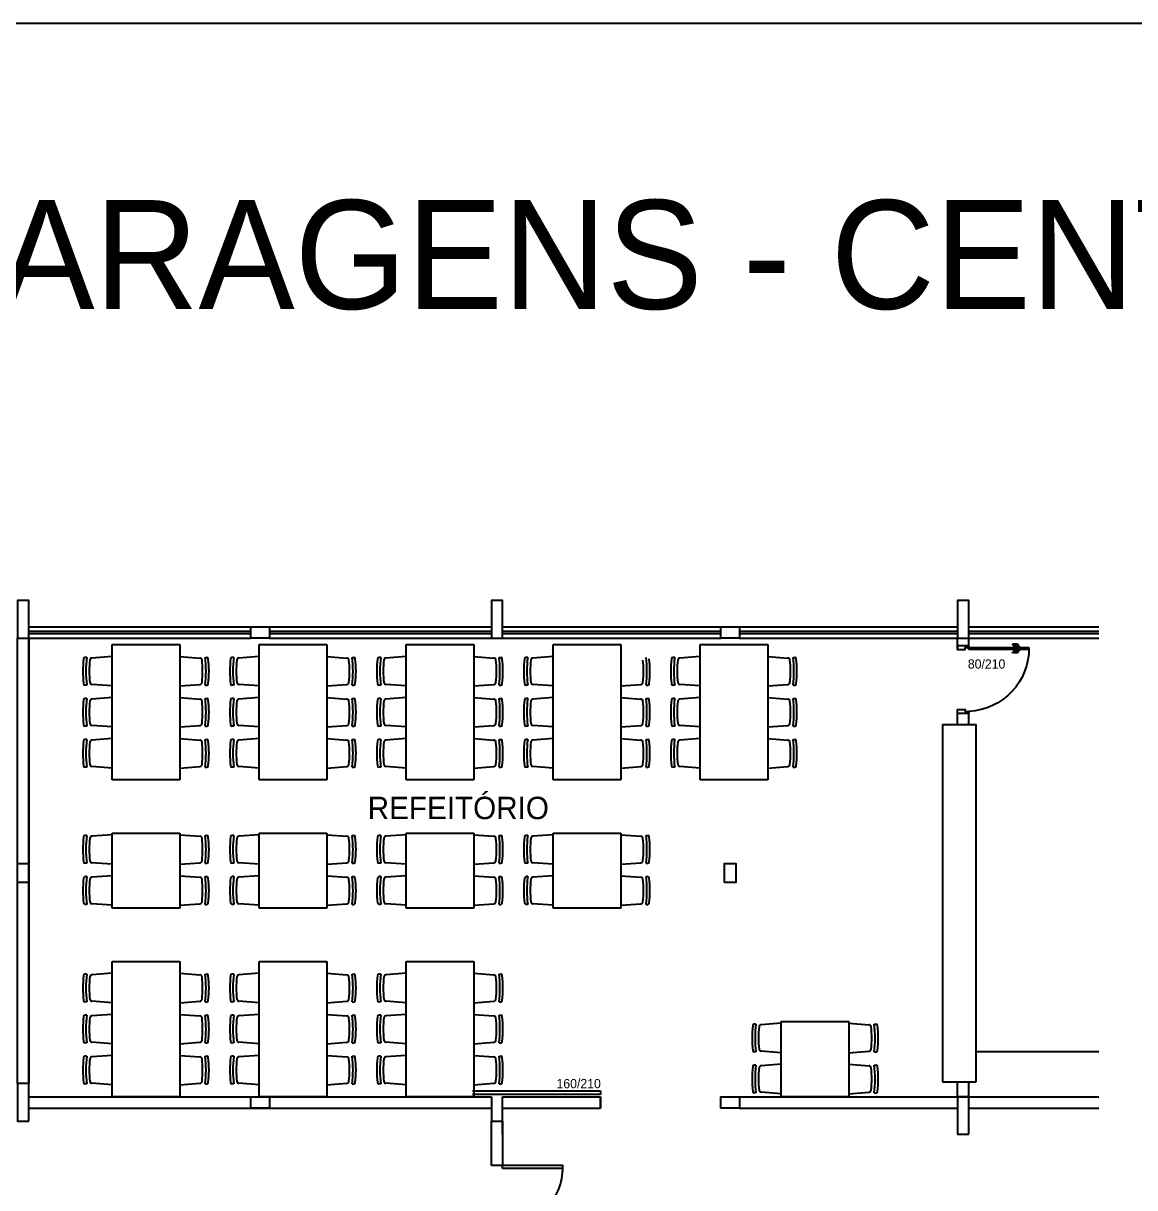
# Model space of a CAD drawing. Header units: inches. Extents: x 1211 to 1586, y 4594 to 4984.
# Drawn here: x 1226.94 to 1241.72, y 4674.58 to 4690.07 of the extents above; entities that cross this region are included whole.
import ezdxf

# ---------------------------------------------------------------- set-up
doc = ezdxf.new("R2010")
doc.units = ezdxf.units.IN
doc.header["$MEASUREMENT"] = 0
for name, color, linetype in [('.5', 5, 'Continuous'), ('0.1', 1, 'Continuous'), ('0.8', 8, 'Continuous'), ('1', 1, 'Continuous'), ('Capa4', 4, 'Continuous'), ('Layer2', 2, 'Continuous'), ('Vão', 2, 'Continuous')]:
    doc.layers.add(name, color=color, linetype=linetype)

# ---------------------------------------------------------------- blocks, each defined once
blk = doc.blocks.new('A$C651E2A38')
at = {"layer": '0.1'}
for p, q in [((0.875, 0.95), (0.85, 0.95)), ((0.85, 0.95), (0.85, 0.15)), ((0.875, 0.15), (0.875, 0.95)), ((0.804, 0.794), (0.804, 0.73)), ((0.828, 0.804), (0.814, 0.804)), ((0.814, 0.73), (0.814, 0.794)), ((0.814, 0.794), (0.828, 0.794)), ((0.897, 0.804), (0.911, 0.804)), ((0.911, 0.794), (0.897, 0.794)), ((0.911, 0.73), (0.911, 0.794)), ((0.921, 0.794), (0.921, 0.73)), ((0.804, 0.73), (0.814, 0.73)), ((0.921, 0.73), (0.911, 0.73)), ((0.85, 0.15), (0.875, 0.15))]:
    blk.add_line(p, q, dxfattribs=at)
for points in [[(0.828, 0.817), (0.836, 0.817), (0.836, 0.777), (0.828, 0.777)], [(0.85, 0.825), (0.836, 0.825), (0.836, 0.747), (0.85, 0.747)], [(0.875, 0.825), (0.889, 0.825), (0.889, 0.747), (0.875, 0.747)], [(0.897, 0.817), (0.889, 0.817), (0.889, 0.777), (0.897, 0.777)]]:
    blk.add_lwpolyline(points, close=True, dxfattribs=at)
for points in [[(0, 0), (0.05, 0), (0.05, 0.1), (0.025, 0.1), (0.025, 0.15), (0, 0.15)], [(0.9, 0), (0.85, 0), (0.85, 0.1), (0.875, 0.1), (0.875, 0.15), (0.9, 0.15)]]:
    blk.add_lwpolyline(points, dxfattribs=at)
for centre, radius, start, end in [((0.862, 0.112), 0.838, 89.1457, 177.3829), ((0.814, 0.794), 0.01, 90, 180), ((0.911, 0.794), 0.01, 0, 90)]:
    blk.add_arc(centre, radius, start, end, dxfattribs=at)

msp = doc.modelspace()

# ---------------------------------------------------------------- linework, layer by layer
at = {"layer": '.5'}
for points in [[(1227.0172, 4681.8906), (1227.0172, 4682.3906), (1226.8672, 4682.3906), (1226.8672, 4681.8906), (1227.0172, 4681.8906)], [(1233.3172, 4681.8906), (1233.3172, 4682.3906), (1233.1672, 4682.3906), (1233.1672, 4681.8906), (1233.3172, 4681.8906)], [(1239.5172, 4681.8906), (1239.5172, 4682.3906), (1239.3672, 4682.3906), (1239.3672, 4681.8906), (1239.5172, 4681.8906)], [(1230.2172, 4681.8906), (1229.9672, 4681.8906), (1229.9672, 4682.0406), (1230.2172, 4682.0406), (1230.2172, 4681.8906)], [(1236.4672, 4681.8906), (1236.2172, 4681.8906), (1236.2172, 4682.0406), (1236.4672, 4682.0406), (1236.4672, 4681.8906)], [(1226.8672, 4678.6406), (1226.8672, 4678.8906), (1227.0172, 4678.8906), (1227.0172, 4678.6406), (1226.8672, 4678.6406)], [(1236.2672, 4678.6406), (1236.2672, 4678.8906), (1236.4172, 4678.8906), (1236.4172, 4678.6406), (1236.2672, 4678.6406)], [(1227.0172, 4675.4656), (1227.0172, 4675.9656), (1226.8672, 4675.9656), (1226.8672, 4675.4656), (1227.0172, 4675.4656)], [(1230.2172, 4675.6406), (1229.9672, 4675.6406), (1229.9672, 4675.7906), (1230.2172, 4675.7906), (1230.2172, 4675.6406)], [(1233.1672, 4675.7906), (1233.1672, 4675.4656), (1233.3172, 4675.4656)], [(1233.3172, 4675.2906), (1233.3172, 4675.7906)], [(1236.4672, 4675.6406), (1236.2172, 4675.6406), (1236.2172, 4675.7906), (1236.4672, 4675.7906), (1236.4672, 4675.6406)], [(1239.5172, 4675.7906), (1239.3672, 4675.7906), (1239.3672, 4675.2906), (1239.5172, 4675.2906)], [(1239.5172, 4675.2906), (1239.5172, 4675.7906)]]:
    msp.add_lwpolyline(points, dxfattribs=at)
for p, q in [((1239.3672, 4681.7406), (1239.3672, 4681.8906)), ((1239.5172, 4681.7406), (1239.5172, 4681.8906)), ((1228.1234, 4680.0041), (1228.1234, 4681.8041)), ((1228.1234, 4681.8041), (1229.0234, 4681.8041)), ((1229.0234, 4681.8041), (1229.0234, 4680.0041)), ((1230.0782, 4680.0041), (1230.0782, 4681.8041)), ((1230.0782, 4681.8041), (1230.9782, 4681.8041)), ((1230.9782, 4681.8041), (1230.9782, 4680.0041)), ((1232.033, 4680.0041), (1232.033, 4681.8041)), ((1232.033, 4681.8041), (1232.933, 4681.8041)), ((1232.933, 4681.8041), (1232.933, 4680.0041)), ((1233.9878, 4680.0041), (1233.9878, 4681.8041)), ((1233.9878, 4681.8041), (1234.8878, 4681.8041)), ((1234.8878, 4681.8041), (1234.8878, 4680.0041)), ((1235.9427, 4680.0041), (1235.9427, 4681.8041)), ((1235.9427, 4681.8041), (1236.8427, 4681.8041)), ((1236.8427, 4681.8041), (1236.8427, 4680.0041)), ((1239.3672, 4681.7906), (1239.5172, 4681.7906)), ((1227.7867, 4681.6339), (1227.764, 4681.6339)), ((1228.1234, 4681.6455), (1227.8552, 4681.6254)), ((1229.0234, 4681.6455), (1229.2915, 4681.6254)), ((1229.3601, 4681.6339), (1229.3828, 4681.6339)), ((1229.7415, 4681.6339), (1229.7188, 4681.6339)), ((1230.0782, 4681.6455), (1229.8101, 4681.6254)), ((1230.9782, 4681.6455), (1231.2463, 4681.6254)), ((1231.3149, 4681.6339), (1231.3376, 4681.6339)), ((1231.6963, 4681.6339), (1231.6736, 4681.6339)), ((1232.033, 4681.6455), (1231.7649, 4681.6254)), ((1232.933, 4681.6455), (1233.2011, 4681.6254)), ((1233.2697, 4681.6339), (1233.2924, 4681.6339)), ((1233.6511, 4681.6339), (1233.6285, 4681.6339)), ((1233.9878, 4681.6455), (1233.7197, 4681.6254)), ((1235.606, 4681.6339), (1235.5833, 4681.6339)), ((1235.9427, 4681.6455), (1235.6745, 4681.6254)), ((1236.8427, 4681.6455), (1237.1108, 4681.6254)), ((1237.1794, 4681.6339), (1237.2021, 4681.6339)), ((1228.1234, 4681.254), (1227.8552, 4681.2741)), ((1229.0234, 4681.254), (1229.2915, 4681.2741)), ((1230.0782, 4681.254), (1229.8101, 4681.2741)), ((1230.9782, 4681.254), (1231.2463, 4681.2741)), ((1232.033, 4681.254), (1231.7649, 4681.2741)), ((1232.933, 4681.254), (1233.2011, 4681.2741)), ((1233.9878, 4681.254), (1233.7197, 4681.2741)), ((1234.8878, 4681.254), (1235.156, 4681.2741)), ((1235.9427, 4681.254), (1235.6745, 4681.2741)), ((1236.8427, 4681.254), (1237.1108, 4681.2741)), ((1227.7867, 4681.2656), (1227.764, 4681.2656)), ((1229.3601, 4681.2656), (1229.3828, 4681.2656)), ((1229.7415, 4681.2656), (1229.7188, 4681.2656)), ((1231.3149, 4681.2656), (1231.3376, 4681.2656)), ((1231.6963, 4681.2656), (1231.6736, 4681.2656)), ((1233.2697, 4681.2656), (1233.2924, 4681.2656)), ((1233.6511, 4681.2656), (1233.6285, 4681.2656)), ((1235.2245, 4681.2656), (1235.2472, 4681.2656)), ((1235.606, 4681.2656), (1235.5833, 4681.2656)), ((1237.1794, 4681.2656), (1237.2021, 4681.2656)), ((1227.7867, 4681.0882), (1227.764, 4681.0882)), ((1228.1234, 4681.0999), (1227.8552, 4681.0798)), ((1229.0234, 4681.0999), (1229.2915, 4681.0798)), ((1229.3601, 4681.0882), (1229.3828, 4681.0882)), ((1229.7415, 4681.0882), (1229.7188, 4681.0882)), ((1230.0782, 4681.0999), (1229.8101, 4681.0798)), ((1230.9782, 4681.0999), (1231.2463, 4681.0798)), ((1231.3149, 4681.0882), (1231.3376, 4681.0882)), ((1231.6963, 4681.0882), (1231.6736, 4681.0882)), ((1232.033, 4681.0999), (1231.7649, 4681.0798)), ((1232.933, 4681.0999), (1233.2011, 4681.0798)), ((1233.2697, 4681.0882), (1233.2924, 4681.0882)), ((1233.6511, 4681.0882), (1233.6285, 4681.0882)), ((1233.9878, 4681.0999), (1233.7197, 4681.0798)), ((1234.8878, 4681.0999), (1235.156, 4681.0798)), ((1235.2245, 4681.0882), (1235.2472, 4681.0882)), ((1235.606, 4681.0882), (1235.5833, 4681.0882)), ((1235.9427, 4681.0999), (1235.6745, 4681.0798)), ((1236.8427, 4681.0999), (1237.1108, 4681.0798)), ((1237.1794, 4681.0882), (1237.2021, 4681.0882)), ((1239.3672, 4680.8906), (1239.5172, 4680.8906)), ((1239.3672, 4680.7406), (1239.3672, 4680.8906)), ((1239.5172, 4680.7406), (1239.5172, 4680.8906)), ((1227.7867, 4680.7199), (1227.764, 4680.7199)), ((1228.1234, 4680.7083), (1227.8552, 4680.7284)), ((1229.0234, 4680.7083), (1229.2915, 4680.7284)), ((1229.3601, 4680.7199), (1229.3828, 4680.7199)), ((1229.7415, 4680.7199), (1229.7188, 4680.7199)), ((1230.0782, 4680.7083), (1229.8101, 4680.7284)), ((1230.9782, 4680.7083), (1231.2463, 4680.7284)), ((1231.3149, 4680.7199), (1231.3376, 4680.7199)), ((1231.6963, 4680.7199), (1231.6736, 4680.7199)), ((1232.033, 4680.7083), (1231.7649, 4680.7284)), ((1232.933, 4680.7083), (1233.2011, 4680.7284)), ((1233.2697, 4680.7199), (1233.2924, 4680.7199)), ((1233.6511, 4680.7199), (1233.6285, 4680.7199)), ((1233.9878, 4680.7083), (1233.7197, 4680.7284)), ((1234.8878, 4680.7083), (1235.156, 4680.7284)), ((1235.2245, 4680.7199), (1235.2472, 4680.7199)), ((1235.606, 4680.7199), (1235.5833, 4680.7199)), ((1235.9427, 4680.7083), (1235.6745, 4680.7284)), ((1236.8427, 4680.7083), (1237.1108, 4680.7284)), ((1237.1794, 4680.7199), (1237.2021, 4680.7199)), ((1227.7867, 4680.5426), (1227.764, 4680.5426)), ((1228.1234, 4680.5542), (1227.8552, 4680.5341)), ((1229.0234, 4680.5542), (1229.2915, 4680.5341)), ((1229.3601, 4680.5426), (1229.3828, 4680.5426)), ((1229.7415, 4680.5426), (1229.7188, 4680.5426)), ((1230.0782, 4680.5542), (1229.8101, 4680.5341)), ((1230.9782, 4680.5542), (1231.2463, 4680.5341)), ((1231.3149, 4680.5426), (1231.3376, 4680.5426)), ((1231.6963, 4680.5426), (1231.6736, 4680.5426)), ((1232.033, 4680.5542), (1231.7649, 4680.5341)), ((1232.933, 4680.5542), (1233.2011, 4680.5341)), ((1233.2697, 4680.5426), (1233.2924, 4680.5426)), ((1233.6511, 4680.5426), (1233.6285, 4680.5426)), ((1233.9878, 4680.5542), (1233.7197, 4680.5341)), ((1234.8878, 4680.5542), (1235.156, 4680.5341)), ((1235.2245, 4680.5426), (1235.2472, 4680.5426)), ((1235.606, 4680.5426), (1235.5833, 4680.5426)), ((1235.9427, 4680.5542), (1235.6745, 4680.5341)), ((1236.8427, 4680.5542), (1237.1108, 4680.5341)), ((1237.1794, 4680.5426), (1237.2021, 4680.5426)), ((1227.7867, 4680.1743), (1227.764, 4680.1743)), ((1228.1234, 4680.1626), (1227.8552, 4680.1827)), ((1229.0234, 4680.1626), (1229.2915, 4680.1827)), ((1229.3601, 4680.1743), (1229.3828, 4680.1743)), ((1229.7415, 4680.1743), (1229.7188, 4680.1743)), ((1230.0782, 4680.1626), (1229.8101, 4680.1827)), ((1230.9782, 4680.1626), (1231.2463, 4680.1827)), ((1231.3149, 4680.1743), (1231.3376, 4680.1743)), ((1231.6963, 4680.1743), (1231.6736, 4680.1743)), ((1232.033, 4680.1626), (1231.7649, 4680.1827)), ((1232.933, 4680.1626), (1233.2011, 4680.1827)), ((1233.2697, 4680.1743), (1233.2924, 4680.1743)), ((1233.6511, 4680.1743), (1233.6285, 4680.1743)), ((1233.9878, 4680.1626), (1233.7197, 4680.1827)), ((1234.8878, 4680.1626), (1235.156, 4680.1827)), ((1235.2245, 4680.1743), (1235.2472, 4680.1743)), ((1235.606, 4680.1743), (1235.5833, 4680.1743)), ((1235.9427, 4680.1626), (1235.6745, 4680.1827)), ((1236.8427, 4680.1626), (1237.1108, 4680.1827)), ((1237.1794, 4680.1743), (1237.2021, 4680.1743)), ((1229.0234, 4680.0041), (1228.1234, 4680.0041)), ((1230.9782, 4680.0041), (1230.0782, 4680.0041)), ((1232.933, 4680.0041), (1232.033, 4680.0041)), ((1234.8878, 4680.0041), (1233.9878, 4680.0041)), ((1236.8427, 4680.0041), (1235.9427, 4680.0041)), ((1227.7867, 4679.2633), (1227.764, 4679.2633)), ((1228.1234, 4679.2749), (1227.8552, 4679.2548)), ((1228.1234, 4678.2974), (1228.1234, 4679.2974)), ((1228.1234, 4679.2974), (1229.0234, 4679.2974)), ((1229.0234, 4679.2974), (1229.0234, 4678.2974)), ((1229.0234, 4679.2749), (1229.2915, 4679.2548)), ((1229.3601, 4679.2633), (1229.3828, 4679.2633)), ((1229.7415, 4679.2633), (1229.7188, 4679.2633)), ((1230.0782, 4679.2749), (1229.8101, 4679.2548)), ((1230.0782, 4678.2974), (1230.0782, 4679.2974)), ((1230.0782, 4679.2974), (1230.9782, 4679.2974)), ((1230.9782, 4679.2974), (1230.9782, 4678.2974)), ((1230.9782, 4679.2749), (1231.2463, 4679.2548)), ((1231.3149, 4679.2633), (1231.3376, 4679.2633)), ((1231.6963, 4679.2633), (1231.6736, 4679.2633)), ((1232.033, 4679.2749), (1231.7649, 4679.2548)), ((1232.033, 4678.2974), (1232.033, 4679.2974)), ((1232.033, 4679.2974), (1232.933, 4679.2974)), ((1232.933, 4679.2974), (1232.933, 4678.2974)), ((1232.933, 4679.2749), (1233.2011, 4679.2548)), ((1233.2697, 4679.2633), (1233.2924, 4679.2633)), ((1233.6511, 4679.2633), (1233.6285, 4679.2633)), ((1233.9878, 4679.2749), (1233.7197, 4679.2548)), ((1233.9878, 4678.2974), (1233.9878, 4679.2974)), ((1233.9878, 4679.2974), (1234.8878, 4679.2974)), ((1234.8878, 4679.2974), (1234.8878, 4678.2974)), ((1234.8878, 4679.2749), (1235.156, 4679.2548)), ((1235.2245, 4679.2633), (1235.2472, 4679.2633)), ((1227.7867, 4678.895), (1227.764, 4678.895)), ((1228.1234, 4678.8833), (1227.8552, 4678.9035)), ((1229.0234, 4678.8833), (1229.2915, 4678.9035)), ((1229.3601, 4678.895), (1229.3828, 4678.895)), ((1229.7415, 4678.895), (1229.7188, 4678.895)), ((1230.0782, 4678.8833), (1229.8101, 4678.9035)), ((1230.9782, 4678.8833), (1231.2463, 4678.9035)), ((1231.3149, 4678.895), (1231.3376, 4678.895)), ((1231.6963, 4678.895), (1231.6736, 4678.895)), ((1232.033, 4678.8833), (1231.7649, 4678.9035)), ((1232.933, 4678.8833), (1233.2011, 4678.9035)), ((1233.2697, 4678.895), (1233.2924, 4678.895)), ((1233.6511, 4678.895), (1233.6285, 4678.895)), ((1233.9878, 4678.8833), (1233.7197, 4678.9035)), ((1234.8878, 4678.8833), (1235.156, 4678.9035)), ((1235.2245, 4678.895), (1235.2472, 4678.895)), ((1227.7867, 4678.7176), (1227.764, 4678.7176)), ((1228.1234, 4678.7292), (1227.8552, 4678.7091)), ((1229.0234, 4678.7292), (1229.2915, 4678.7091)), ((1229.3601, 4678.7176), (1229.3828, 4678.7176)), ((1229.7415, 4678.7176), (1229.7188, 4678.7176)), ((1230.0782, 4678.7292), (1229.8101, 4678.7091)), ((1230.9782, 4678.7292), (1231.2463, 4678.7091)), ((1231.3149, 4678.7176), (1231.3376, 4678.7176)), ((1231.6963, 4678.7176), (1231.6736, 4678.7176)), ((1232.033, 4678.7292), (1231.7649, 4678.7091)), ((1232.933, 4678.7292), (1233.2011, 4678.7091)), ((1233.2697, 4678.7176), (1233.2924, 4678.7176)), ((1233.6511, 4678.7176), (1233.6285, 4678.7176)), ((1233.9878, 4678.7292), (1233.7197, 4678.7091)), ((1234.8878, 4678.7292), (1235.156, 4678.7091)), ((1235.2245, 4678.7176), (1235.2472, 4678.7176)), ((1227.7867, 4678.3493), (1227.764, 4678.3493)), ((1228.1234, 4678.3377), (1227.8552, 4678.3578)), ((1229.0234, 4678.3377), (1229.2915, 4678.3578)), ((1229.3601, 4678.3493), (1229.3828, 4678.3493)), ((1229.7415, 4678.3493), (1229.7188, 4678.3493)), ((1230.0782, 4678.3377), (1229.8101, 4678.3578)), ((1230.9782, 4678.3377), (1231.2463, 4678.3578)), ((1231.3149, 4678.3493), (1231.3376, 4678.3493)), ((1231.6963, 4678.3493), (1231.6736, 4678.3493)), ((1232.033, 4678.3377), (1231.7649, 4678.3578)), ((1232.933, 4678.3377), (1233.2011, 4678.3578)), ((1233.2697, 4678.3493), (1233.2924, 4678.3493)), ((1233.6511, 4678.3493), (1233.6285, 4678.3493)), ((1233.9878, 4678.3377), (1233.7197, 4678.3578)), ((1234.8878, 4678.3377), (1235.156, 4678.3578)), ((1235.2245, 4678.3493), (1235.2472, 4678.3493)), ((1229.0234, 4678.2974), (1228.1234, 4678.2974)), ((1230.9782, 4678.2974), (1230.0782, 4678.2974)), ((1232.933, 4678.2974), (1232.033, 4678.2974)), ((1234.8878, 4678.2974), (1233.9878, 4678.2974)), ((1228.1234, 4675.7906), (1228.1234, 4677.5906)), ((1228.1234, 4677.5906), (1229.0234, 4677.5906)), ((1229.0234, 4677.5906), (1229.0234, 4675.7906)), ((1230.0782, 4675.7906), (1230.0782, 4677.5906)), ((1230.0782, 4677.5906), (1230.9782, 4677.5906)), ((1230.9782, 4677.5906), (1230.9782, 4675.7906)), ((1232.033, 4675.7906), (1232.033, 4677.5906)), ((1232.033, 4677.5906), (1232.933, 4677.5906)), ((1232.933, 4677.5906), (1232.933, 4675.7906)), ((1227.7867, 4677.4205), (1227.764, 4677.4205)), ((1228.1234, 4677.4321), (1227.8552, 4677.412)), ((1229.0234, 4677.4321), (1229.2915, 4677.412)), ((1229.3601, 4677.4205), (1229.3828, 4677.4205)), ((1229.7415, 4677.4205), (1229.7188, 4677.4205)), ((1230.0782, 4677.4321), (1229.8101, 4677.412)), ((1230.9782, 4677.4321), (1231.2463, 4677.412)), ((1231.3149, 4677.4205), (1231.3376, 4677.4205)), ((1231.6963, 4677.4205), (1231.6736, 4677.4205)), ((1232.033, 4677.4321), (1231.7649, 4677.412)), ((1232.933, 4677.4321), (1233.2011, 4677.412)), ((1233.2697, 4677.4205), (1233.2924, 4677.4205)), ((1227.7867, 4677.0522), (1227.764, 4677.0522)), ((1228.1234, 4677.0405), (1227.8552, 4677.0607)), ((1229.0234, 4677.0405), (1229.2915, 4677.0607)), ((1229.3601, 4677.0522), (1229.3828, 4677.0522)), ((1229.7415, 4677.0522), (1229.7188, 4677.0522)), ((1230.0782, 4677.0405), (1229.8101, 4677.0607)), ((1230.9782, 4677.0405), (1231.2463, 4677.0607)), ((1231.3149, 4677.0522), (1231.3376, 4677.0522)), ((1231.6963, 4677.0522), (1231.6736, 4677.0522)), ((1232.033, 4677.0405), (1231.7649, 4677.0607)), ((1232.933, 4677.0405), (1233.2011, 4677.0607)), ((1233.2697, 4677.0522), (1233.2924, 4677.0522)), ((1227.7867, 4676.8748), (1227.764, 4676.8748)), ((1228.1234, 4676.8864), (1227.8552, 4676.8663)), ((1229.0234, 4676.8864), (1229.2915, 4676.8663)), ((1229.3601, 4676.8748), (1229.3828, 4676.8748)), ((1229.7415, 4676.8748), (1229.7188, 4676.8748)), ((1230.0782, 4676.8864), (1229.8101, 4676.8663)), ((1230.9782, 4676.8864), (1231.2463, 4676.8663)), ((1231.3149, 4676.8748), (1231.3376, 4676.8748)), ((1231.6963, 4676.8748), (1231.6736, 4676.8748)), ((1232.033, 4676.8864), (1231.7649, 4676.8663)), ((1232.933, 4676.8864), (1233.2011, 4676.8663)), ((1233.2697, 4676.8748), (1233.2924, 4676.8748)), ((1237.023, 4675.7906), (1237.023, 4676.7906)), ((1237.023, 4676.7906), (1237.923, 4676.7906)), ((1237.923, 4676.7906), (1237.923, 4675.7906)), ((1236.6863, 4676.7566), (1236.6636, 4676.7566)), ((1237.023, 4676.7682), (1236.7548, 4676.7481)), ((1237.923, 4676.7682), (1238.1911, 4676.7481)), ((1238.2597, 4676.7566), (1238.2824, 4676.7566)), ((1227.7867, 4676.5065), (1227.764, 4676.5065)), ((1228.1234, 4676.4949), (1227.8552, 4676.515)), ((1229.0234, 4676.4949), (1229.2915, 4676.515)), ((1229.3601, 4676.5065), (1229.3828, 4676.5065)), ((1229.7415, 4676.5065), (1229.7188, 4676.5065)), ((1230.0782, 4676.4949), (1229.8101, 4676.515)), ((1230.9782, 4676.4949), (1231.2463, 4676.515)), ((1231.3149, 4676.5065), (1231.3376, 4676.5065)), ((1231.6963, 4676.5065), (1231.6736, 4676.5065)), ((1232.033, 4676.4949), (1231.7649, 4676.515)), ((1232.933, 4676.4949), (1233.2011, 4676.515)), ((1233.2697, 4676.5065), (1233.2924, 4676.5065)), ((1227.7867, 4676.3291), (1227.764, 4676.3291)), ((1228.1234, 4676.3407), (1227.8552, 4676.3206)), ((1229.0234, 4676.3407), (1229.2915, 4676.3206)), ((1229.3601, 4676.3291), (1229.3828, 4676.3291)), ((1229.7415, 4676.3291), (1229.7188, 4676.3291)), ((1230.0782, 4676.3407), (1229.8101, 4676.3206)), ((1230.9782, 4676.3407), (1231.2463, 4676.3206)), ((1231.3149, 4676.3291), (1231.3376, 4676.3291)), ((1231.6963, 4676.3291), (1231.6736, 4676.3291)), ((1232.033, 4676.3407), (1231.7649, 4676.3206)), ((1232.933, 4676.3407), (1233.2011, 4676.3206)), ((1233.2697, 4676.3291), (1233.2924, 4676.3291)), ((1236.6863, 4676.3883), (1236.6636, 4676.3883)), ((1237.023, 4676.3766), (1236.7548, 4676.3967)), ((1237.923, 4676.3766), (1238.1911, 4676.3967)), ((1238.2597, 4676.3883), (1238.2824, 4676.3883)), ((1236.6863, 4676.2109), (1236.6636, 4676.2109)), ((1237.023, 4676.2225), (1236.7548, 4676.2024)), ((1237.923, 4676.2225), (1238.1911, 4676.2024)), ((1238.2597, 4676.2109), (1238.2824, 4676.2109)), ((1227.7867, 4675.9608), (1227.764, 4675.9608)), ((1228.1234, 4675.9492), (1227.8552, 4675.9693)), ((1229.0234, 4675.9492), (1229.2915, 4675.9693)), ((1229.3601, 4675.9608), (1229.3828, 4675.9608)), ((1229.7415, 4675.9608), (1229.7188, 4675.9608)), ((1230.0782, 4675.9492), (1229.8101, 4675.9693)), ((1230.9782, 4675.9492), (1231.2463, 4675.9693)), ((1231.3149, 4675.9608), (1231.3376, 4675.9608)), ((1231.6963, 4675.9608), (1231.6736, 4675.9608)), ((1232.033, 4675.9492), (1231.7649, 4675.9693)), ((1232.933, 4675.9492), (1233.2011, 4675.9693)), ((1233.2697, 4675.9608), (1233.2924, 4675.9608)), ((1237.023, 4675.8309), (1236.7548, 4675.8511)), ((1237.923, 4675.8309), (1238.1911, 4675.8511)), ((1239.3672, 4675.7906), (1239.3672, 4675.9906)), ((1239.5172, 4675.7906), (1239.5172, 4675.9906)), ((1227.0172, 4675.7906), (1233.1672, 4675.7906)), ((1229.0234, 4675.7906), (1228.1234, 4675.7906)), ((1230.9782, 4675.7906), (1230.0782, 4675.7906)), ((1232.933, 4675.7906), (1232.033, 4675.7906)), ((1233.3172, 4675.7906), (1234.6172, 4675.7906)), ((1234.6172, 4675.7906), (1234.6172, 4675.6406)), ((1234.6172, 4675.6406), (1234.6172, 4675.7906)), ((1236.2172, 4675.7906), (1236.2672, 4675.7906)), ((1236.4672, 4675.7906), (1241.2456, 4675.7906)), ((1236.6863, 4675.8426), (1236.6636, 4675.8426)), ((1237.923, 4675.7906), (1237.023, 4675.7906)), ((1238.2597, 4675.8426), (1238.2824, 4675.8426)), ((1227.0172, 4675.6406), (1233.1672, 4675.6406)), ((1233.3172, 4675.6406), (1234.6172, 4675.6406)), ((1236.4672, 4675.6406), (1239.3672, 4675.6406)), ((1239.5172, 4675.6406), (1241.2456, 4675.6406)), ((1233.1672, 4674.8781), (1233.1672, 4675.4656)), ((1233.3172, 4675.4656), (1233.3172, 4674.8781)), ((1233.3172, 4674.8781), (1233.1672, 4674.8781))]:
    msp.add_line(p, q)
msp.add_lwpolyline([(1226.8672, 4681.8906), (1227.0172, 4681.8906), (1227.0172, 4675.9656), (1226.8672, 4675.9656)], close=True)
for centre, radius, start, end in [((1229.1517, 4681.4498), 1.4174, 173.2538, 186.7462), ((1227.764, 4681.6139), 0.02, 90, 173.2538), ((1229.1517, 4681.4498), 1.3774, 172.31666, 187.68334), ((1229.1517, 4681.4498), 1.3324, 173.57417, 186.42583), ((1227.8575, 4681.5955), 0.03, 94.28915, 173.57417), ((1229.2893, 4681.5955), 0.03, 6.42583, 85.71085), ((1227.9951, 4681.4498), 1.3324, 353.57417, 6.42583), ((1227.9951, 4681.4498), 1.3774, 352.31666, 7.68334), ((1229.3828, 4681.6139), 0.02, 6.7462, 90), ((1227.9951, 4681.4498), 1.4174, 353.2538, 6.7462), ((1231.1065, 4681.4498), 1.4174, 173.2538, 186.7462), ((1229.7188, 4681.6139), 0.02, 90, 173.2538), ((1231.1065, 4681.4498), 1.3774, 172.31666, 187.68334), ((1231.1065, 4681.4498), 1.3324, 173.57417, 186.42583), ((1229.8123, 4681.5955), 0.03, 94.28915, 173.57417), ((1231.2441, 4681.5955), 0.03, 6.42583, 85.71085), ((1229.9499, 4681.4498), 1.3324, 353.57417, 6.42583), ((1229.9499, 4681.4498), 1.3774, 352.31666, 7.68334), ((1231.3376, 4681.6139), 0.02, 6.7462, 90), ((1229.9499, 4681.4498), 1.4174, 353.2538, 6.7462), ((1233.0613, 4681.4498), 1.4174, 173.2538, 186.7462), ((1231.6736, 4681.6139), 0.02, 90, 173.2538), ((1233.0613, 4681.4498), 1.3774, 172.31666, 187.68334), ((1233.0613, 4681.4498), 1.3324, 173.57417, 186.42583), ((1231.7671, 4681.5955), 0.03, 94.28915, 173.57417), ((1233.1989, 4681.5955), 0.03, 6.42583, 85.71085), ((1231.9047, 4681.4498), 1.3324, 353.57417, 6.42583), ((1231.9047, 4681.4498), 1.3774, 352.31666, 7.68334), ((1233.2924, 4681.6139), 0.02, 6.7462, 90), ((1231.9047, 4681.4498), 1.4174, 353.2538, 6.7462), ((1235.0161, 4681.4498), 1.4174, 173.2538, 186.7462), ((1233.6285, 4681.6139), 0.02, 90, 173.2538), ((1235.0161, 4681.4498), 1.3774, 172.31666, 187.68334), ((1235.0161, 4681.4498), 1.3324, 173.57417, 186.42583), ((1233.722, 4681.5955), 0.03, 94.28915, 173.57417), ((1233.8596, 4681.4498), 1.3324, 353.57417, 6.42583), ((1233.8596, 4681.4498), 1.3774, 352.31666, 7.68334), ((1233.8596, 4681.4498), 1.4174, 353.2538, 6.7462), ((1236.971, 4681.4498), 1.4174, 173.2538, 186.7462), ((1235.5833, 4681.6139), 0.02, 90, 173.2538), ((1236.971, 4681.4498), 1.3774, 172.31666, 187.68334), ((1236.971, 4681.4498), 1.3324, 173.57417, 186.42583), ((1235.6768, 4681.5955), 0.03, 94.28915, 173.57417), ((1237.1086, 4681.5955), 0.03, 6.42583, 85.71085), ((1235.8144, 4681.4498), 1.3324, 353.57417, 6.42583), ((1235.8144, 4681.4498), 1.3774, 352.31666, 7.68334), ((1237.2021, 4681.6139), 0.02, 6.7462, 90), ((1235.8144, 4681.4498), 1.4174, 353.2538, 6.7462), ((1227.764, 4681.2856), 0.02, 186.7462, 270), ((1227.8575, 4681.304), 0.03, 186.42583, 265.71085), ((1229.2893, 4681.304), 0.03, 274.28915, 353.57417), ((1229.3828, 4681.2856), 0.02, 270, 353.2538), ((1229.7188, 4681.2856), 0.02, 186.7462, 270), ((1229.8123, 4681.304), 0.03, 186.42583, 265.71085), ((1231.2441, 4681.304), 0.03, 274.28915, 353.57417), ((1231.3376, 4681.2856), 0.02, 270, 353.2538), ((1231.6736, 4681.2856), 0.02, 186.7462, 270), ((1231.7671, 4681.304), 0.03, 186.42583, 265.71085), ((1233.1989, 4681.304), 0.03, 274.28915, 353.57417), ((1233.2924, 4681.2856), 0.02, 270, 353.2538), ((1233.6285, 4681.2856), 0.02, 186.7462, 270), ((1233.722, 4681.304), 0.03, 186.42583, 265.71085), ((1235.1537, 4681.304), 0.03, 274.28915, 353.57417), ((1235.2472, 4681.2856), 0.02, 270, 353.2538), ((1235.5833, 4681.2856), 0.02, 186.7462, 270), ((1235.6768, 4681.304), 0.03, 186.42583, 265.71085), ((1237.1086, 4681.304), 0.03, 274.28915, 353.57417), ((1237.2021, 4681.2856), 0.02, 270, 353.2538), ((1229.1517, 4680.9041), 1.4174, 173.2538, 186.7462), ((1227.764, 4681.0682), 0.02, 90, 173.2538), ((1229.1517, 4680.9041), 1.3774, 172.31666, 187.68334), ((1229.1517, 4680.9041), 1.3324, 173.57417, 186.42583), ((1227.8575, 4681.0498), 0.03, 94.28915, 173.57417), ((1229.2893, 4681.0498), 0.03, 6.42583, 85.71085), ((1227.9951, 4680.9041), 1.3324, 353.57417, 6.42583), ((1227.9951, 4680.9041), 1.3774, 352.31666, 7.68334), ((1229.3828, 4681.0682), 0.02, 6.7462, 90), ((1227.9951, 4680.9041), 1.4174, 353.2538, 6.7462), ((1231.1065, 4680.9041), 1.4174, 173.2538, 186.7462), ((1229.7188, 4681.0682), 0.02, 90, 173.2538), ((1231.1065, 4680.9041), 1.3774, 172.31666, 187.68334), ((1231.1065, 4680.9041), 1.3324, 173.57417, 186.42583), ((1229.8123, 4681.0498), 0.03, 94.28915, 173.57417), ((1231.2441, 4681.0498), 0.03, 6.42583, 85.71085), ((1229.9499, 4680.9041), 1.3324, 353.57417, 6.42583), ((1229.9499, 4680.9041), 1.3774, 352.31666, 7.68334), ((1231.3376, 4681.0682), 0.02, 6.7462, 90), ((1229.9499, 4680.9041), 1.4174, 353.2538, 6.7462), ((1233.0613, 4680.9041), 1.4174, 173.2538, 186.7462), ((1231.6736, 4681.0682), 0.02, 90, 173.2538), ((1233.0613, 4680.9041), 1.3774, 172.31666, 187.68334), ((1233.0613, 4680.9041), 1.3324, 173.57417, 186.42583), ((1231.7671, 4681.0498), 0.03, 94.28915, 173.57417), ((1233.1989, 4681.0498), 0.03, 6.42583, 85.71085), ((1231.9047, 4680.9041), 1.3324, 353.57417, 6.42583), ((1231.9047, 4680.9041), 1.3774, 352.31666, 7.68334), ((1233.2924, 4681.0682), 0.02, 6.7462, 90), ((1231.9047, 4680.9041), 1.4174, 353.2538, 6.7462), ((1235.0161, 4680.9041), 1.4174, 173.2538, 186.7462), ((1233.6285, 4681.0682), 0.02, 90, 173.2538), ((1235.0161, 4680.9041), 1.3774, 172.31666, 187.68334), ((1235.0161, 4680.9041), 1.3324, 173.57417, 186.42583), ((1233.722, 4681.0498), 0.03, 94.28915, 173.57417), ((1235.1537, 4681.0498), 0.03, 6.42583, 85.71085), ((1233.8596, 4680.9041), 1.3324, 353.57417, 6.42583), ((1233.8596, 4680.9041), 1.3774, 352.31666, 7.68334), ((1235.2472, 4681.0682), 0.02, 6.7462, 90), ((1233.8596, 4680.9041), 1.4174, 353.2538, 6.7462), ((1236.971, 4680.9041), 1.4174, 173.2538, 186.7462), ((1235.5833, 4681.0682), 0.02, 90, 173.2538), ((1236.971, 4680.9041), 1.3774, 172.31666, 187.68334), ((1236.971, 4680.9041), 1.3324, 173.57417, 186.42583), ((1235.6768, 4681.0498), 0.03, 94.28915, 173.57417), ((1237.1086, 4681.0498), 0.03, 6.42583, 85.71085), ((1235.8144, 4680.9041), 1.3324, 353.57417, 6.42583), ((1235.8144, 4680.9041), 1.3774, 352.31666, 7.68334), ((1237.2021, 4681.0682), 0.02, 6.7462, 90), ((1235.8144, 4680.9041), 1.4174, 353.2538, 6.7462), ((1227.764, 4680.7399), 0.02, 186.7462, 270), ((1227.8575, 4680.7583), 0.03, 186.42583, 265.71085), ((1229.2893, 4680.7583), 0.03, 274.28915, 353.57417), ((1229.3828, 4680.7399), 0.02, 270, 353.2538), ((1229.7188, 4680.7399), 0.02, 186.7462, 270), ((1229.8123, 4680.7583), 0.03, 186.42583, 265.71085), ((1231.2441, 4680.7583), 0.03, 274.28915, 353.57417), ((1231.3376, 4680.7399), 0.02, 270, 353.2538), ((1231.6736, 4680.7399), 0.02, 186.7462, 270), ((1231.7671, 4680.7583), 0.03, 186.42583, 265.71085), ((1233.1989, 4680.7583), 0.03, 274.28915, 353.57417), ((1233.2924, 4680.7399), 0.02, 270, 353.2538), ((1233.6285, 4680.7399), 0.02, 186.7462, 270), ((1233.722, 4680.7583), 0.03, 186.42583, 265.71085), ((1235.1537, 4680.7583), 0.03, 274.28915, 353.57417), ((1235.2472, 4680.7399), 0.02, 270, 353.2538), ((1235.5833, 4680.7399), 0.02, 186.7462, 270), ((1235.6768, 4680.7583), 0.03, 186.42583, 265.71085), ((1237.1086, 4680.7583), 0.03, 274.28915, 353.57417), ((1237.2021, 4680.7399), 0.02, 270, 353.2538), ((1229.1517, 4680.3584), 1.4174, 173.2538, 186.7462), ((1227.764, 4680.5226), 0.02, 90, 173.2538), ((1229.1517, 4680.3584), 1.3774, 172.31666, 187.68334), ((1229.1517, 4680.3584), 1.3324, 173.57417, 186.42583), ((1227.8575, 4680.5042), 0.03, 94.28915, 173.57417), ((1229.2893, 4680.5042), 0.03, 6.42583, 85.71085), ((1227.9951, 4680.3584), 1.3324, 353.57417, 6.42583), ((1227.9951, 4680.3584), 1.3774, 352.31666, 7.68334), ((1229.3828, 4680.5226), 0.02, 6.7462, 90), ((1227.9951, 4680.3584), 1.4174, 353.2538, 6.7462), ((1231.1065, 4680.3584), 1.4174, 173.2538, 186.7462), ((1229.7188, 4680.5226), 0.02, 90, 173.2538), ((1231.1065, 4680.3584), 1.3774, 172.31666, 187.68334), ((1231.1065, 4680.3584), 1.3324, 173.57417, 186.42583), ((1229.8123, 4680.5042), 0.03, 94.28915, 173.57417), ((1231.2441, 4680.5042), 0.03, 6.42583, 85.71085), ((1229.9499, 4680.3584), 1.3324, 353.57417, 6.42583), ((1229.9499, 4680.3584), 1.3774, 352.31666, 7.68334), ((1231.3376, 4680.5226), 0.02, 6.7462, 90), ((1229.9499, 4680.3584), 1.4174, 353.2538, 6.7462), ((1233.0613, 4680.3584), 1.4174, 173.2538, 186.7462), ((1231.6736, 4680.5226), 0.02, 90, 173.2538), ((1233.0613, 4680.3584), 1.3774, 172.31666, 187.68334), ((1233.0613, 4680.3584), 1.3324, 173.57417, 186.42583), ((1231.7671, 4680.5042), 0.03, 94.28915, 173.57417), ((1233.1989, 4680.5042), 0.03, 6.42583, 85.71085), ((1231.9047, 4680.3584), 1.3324, 353.57417, 6.42583), ((1231.9047, 4680.3584), 1.3774, 352.31666, 7.68334), ((1233.2924, 4680.5226), 0.02, 6.7462, 90), ((1231.9047, 4680.3584), 1.4174, 353.2538, 6.7462), ((1235.0161, 4680.3584), 1.4174, 173.2538, 186.7462), ((1233.6285, 4680.5226), 0.02, 90, 173.2538), ((1235.0161, 4680.3584), 1.3774, 172.31666, 187.68334), ((1235.0161, 4680.3584), 1.3324, 173.57417, 186.42583), ((1233.722, 4680.5042), 0.03, 94.28915, 173.57417), ((1235.1537, 4680.5042), 0.03, 6.42583, 85.71085), ((1233.8596, 4680.3584), 1.3324, 353.57417, 6.42583), ((1233.8596, 4680.3584), 1.3774, 352.31666, 7.68334), ((1235.2472, 4680.5226), 0.02, 6.7462, 90), ((1233.8596, 4680.3584), 1.4174, 353.2538, 6.7462), ((1236.971, 4680.3584), 1.4174, 173.2538, 186.7462), ((1235.5833, 4680.5226), 0.02, 90, 173.2538), ((1236.971, 4680.3584), 1.3774, 172.31666, 187.68334), ((1236.971, 4680.3584), 1.3324, 173.57417, 186.42583), ((1235.6768, 4680.5042), 0.03, 94.28915, 173.57417), ((1237.1086, 4680.5042), 0.03, 6.42583, 85.71085), ((1235.8144, 4680.3584), 1.3324, 353.57417, 6.42583), ((1235.8144, 4680.3584), 1.3774, 352.31666, 7.68334), ((1237.2021, 4680.5226), 0.02, 6.7462, 90), ((1235.8144, 4680.3584), 1.4174, 353.2538, 6.7462), ((1227.764, 4680.1943), 0.02, 186.7462, 270), ((1227.8575, 4680.2126), 0.03, 186.42583, 265.71085), ((1229.2893, 4680.2126), 0.03, 274.28915, 353.57417), ((1229.3828, 4680.1943), 0.02, 270, 353.2538), ((1229.7188, 4680.1943), 0.02, 186.7462, 270), ((1229.8123, 4680.2126), 0.03, 186.42583, 265.71085), ((1231.2441, 4680.2126), 0.03, 274.28915, 353.57417), ((1231.3376, 4680.1943), 0.02, 270, 353.2538), ((1231.6736, 4680.1943), 0.02, 186.7462, 270), ((1231.7671, 4680.2126), 0.03, 186.42583, 265.71085), ((1233.1989, 4680.2126), 0.03, 274.28915, 353.57417), ((1233.2924, 4680.1943), 0.02, 270, 353.2538), ((1233.6285, 4680.1943), 0.02, 186.7462, 270), ((1233.722, 4680.2126), 0.03, 186.42583, 265.71085), ((1235.1537, 4680.2126), 0.03, 274.28915, 353.57417), ((1235.2472, 4680.1943), 0.02, 270, 353.2538), ((1235.5833, 4680.1943), 0.02, 186.7462, 270), ((1235.6768, 4680.2126), 0.03, 186.42583, 265.71085), ((1237.1086, 4680.2126), 0.03, 274.28915, 353.57417), ((1237.2021, 4680.1943), 0.02, 270, 353.2538), ((1227.764, 4679.2433), 0.02, 90, 173.2538), ((1229.1517, 4679.0791), 1.3774, 172.31666, 187.68334), ((1227.9951, 4679.0791), 1.3774, 352.31666, 7.68334), ((1229.3828, 4679.2433), 0.02, 6.7462, 90), ((1229.7188, 4679.2433), 0.02, 90, 173.2538), ((1231.1065, 4679.0791), 1.3774, 172.31666, 187.68334), ((1229.9499, 4679.0791), 1.3774, 352.31666, 7.68334), ((1231.3376, 4679.2433), 0.02, 6.7462, 90), ((1231.6736, 4679.2433), 0.02, 90, 173.2538), ((1233.0613, 4679.0791), 1.3774, 172.31666, 187.68334), ((1231.9047, 4679.0791), 1.3774, 352.31666, 7.68334), ((1233.2924, 4679.2433), 0.02, 6.7462, 90), ((1233.6285, 4679.2433), 0.02, 90, 173.2538), ((1235.0161, 4679.0791), 1.3774, 172.31666, 187.68334), ((1233.8596, 4679.0791), 1.3774, 352.31666, 7.68334), ((1235.2472, 4679.2433), 0.02, 6.7462, 90), ((1229.1517, 4679.0791), 1.4174, 173.2538, 186.7462), ((1229.1517, 4679.0791), 1.3324, 173.57417, 186.42583), ((1227.8575, 4679.2249), 0.03, 94.28915, 173.57417), ((1229.2893, 4679.2249), 0.03, 6.42583, 85.71085), ((1227.9951, 4679.0791), 1.3324, 353.57417, 6.42583), ((1227.9951, 4679.0791), 1.4174, 353.2538, 6.7462), ((1231.1065, 4679.0791), 1.4174, 173.2538, 186.7462), ((1231.1065, 4679.0791), 1.3324, 173.57417, 186.42583), ((1229.8123, 4679.2249), 0.03, 94.28915, 173.57417), ((1231.2441, 4679.2249), 0.03, 6.42583, 85.71085), ((1229.9499, 4679.0791), 1.3324, 353.57417, 6.42583), ((1229.9499, 4679.0791), 1.4174, 353.2538, 6.7462), ((1233.0613, 4679.0791), 1.4174, 173.2538, 186.7462), ((1233.0613, 4679.0791), 1.3324, 173.57417, 186.42583), ((1231.7671, 4679.2249), 0.03, 94.28915, 173.57417), ((1233.1989, 4679.2249), 0.03, 6.42583, 85.71085), ((1231.9047, 4679.0791), 1.3324, 353.57417, 6.42583), ((1231.9047, 4679.0791), 1.4174, 353.2538, 6.7462), ((1235.0161, 4679.0791), 1.4174, 173.2538, 186.7462), ((1235.0161, 4679.0791), 1.3324, 173.57417, 186.42583), ((1233.722, 4679.2249), 0.03, 94.28915, 173.57417), ((1235.1537, 4679.2249), 0.03, 6.42583, 85.71085), ((1233.8596, 4679.0791), 1.3324, 353.57417, 6.42583), ((1233.8596, 4679.0791), 1.4174, 353.2538, 6.7462), ((1227.764, 4678.915), 0.02, 186.7462, 270), ((1227.8575, 4678.9334), 0.03, 186.42583, 265.71085), ((1229.2893, 4678.9334), 0.03, 274.28915, 353.57417), ((1229.3828, 4678.915), 0.02, 270, 353.2538), ((1229.7188, 4678.915), 0.02, 186.7462, 270), ((1229.8123, 4678.9334), 0.03, 186.42583, 265.71085), ((1231.2441, 4678.9334), 0.03, 274.28915, 353.57417), ((1231.3376, 4678.915), 0.02, 270, 353.2538), ((1231.6736, 4678.915), 0.02, 186.7462, 270), ((1231.7671, 4678.9334), 0.03, 186.42583, 265.71085), ((1233.1989, 4678.9334), 0.03, 274.28915, 353.57417), ((1233.2924, 4678.915), 0.02, 270, 353.2538), ((1233.6285, 4678.915), 0.02, 186.7462, 270), ((1233.722, 4678.9334), 0.03, 186.42583, 265.71085), ((1235.1537, 4678.9334), 0.03, 274.28915, 353.57417), ((1235.2472, 4678.915), 0.02, 270, 353.2538), ((1229.1517, 4678.5334), 1.4174, 173.2538, 186.7462), ((1227.764, 4678.6976), 0.02, 90, 173.2538), ((1229.1517, 4678.5334), 1.3774, 172.31666, 187.68334), ((1229.1517, 4678.5334), 1.3324, 173.57417, 186.42583), ((1227.8575, 4678.6792), 0.03, 94.28915, 173.57417), ((1229.2893, 4678.6792), 0.03, 6.42583, 85.71085), ((1227.9951, 4678.5334), 1.3324, 353.57417, 6.42583), ((1227.9951, 4678.5334), 1.3774, 352.31666, 7.68334), ((1229.3828, 4678.6976), 0.02, 6.7462, 90), ((1227.9951, 4678.5334), 1.4174, 353.2538, 6.7462), ((1231.1065, 4678.5334), 1.4174, 173.2538, 186.7462), ((1229.7188, 4678.6976), 0.02, 90, 173.2538), ((1231.1065, 4678.5334), 1.3774, 172.31666, 187.68334), ((1231.1065, 4678.5334), 1.3324, 173.57417, 186.42583), ((1229.8123, 4678.6792), 0.03, 94.28915, 173.57417), ((1231.2441, 4678.6792), 0.03, 6.42583, 85.71085), ((1229.9499, 4678.5334), 1.3324, 353.57417, 6.42583), ((1229.9499, 4678.5334), 1.3774, 352.31666, 7.68334), ((1231.3376, 4678.6976), 0.02, 6.7462, 90), ((1229.9499, 4678.5334), 1.4174, 353.2538, 6.7462), ((1233.0613, 4678.5334), 1.4174, 173.2538, 186.7462), ((1231.6736, 4678.6976), 0.02, 90, 173.2538), ((1233.0613, 4678.5334), 1.3774, 172.31666, 187.68334), ((1233.0613, 4678.5334), 1.3324, 173.57417, 186.42583), ((1231.7671, 4678.6792), 0.03, 94.28915, 173.57417), ((1233.1989, 4678.6792), 0.03, 6.42583, 85.71085), ((1231.9047, 4678.5334), 1.3324, 353.57417, 6.42583), ((1231.9047, 4678.5334), 1.3774, 352.31666, 7.68334), ((1233.2924, 4678.6976), 0.02, 6.7462, 90), ((1231.9047, 4678.5334), 1.4174, 353.2538, 6.7462), ((1235.0161, 4678.5334), 1.4174, 173.2538, 186.7462), ((1233.6285, 4678.6976), 0.02, 90, 173.2538), ((1235.0161, 4678.5334), 1.3774, 172.31666, 187.68334), ((1235.0161, 4678.5334), 1.3324, 173.57417, 186.42583), ((1233.722, 4678.6792), 0.03, 94.28915, 173.57417), ((1235.1537, 4678.6792), 0.03, 6.42583, 85.71085), ((1233.8596, 4678.5334), 1.3324, 353.57417, 6.42583), ((1233.8596, 4678.5334), 1.3774, 352.31666, 7.68334), ((1235.2472, 4678.6976), 0.02, 6.7462, 90), ((1233.8596, 4678.5334), 1.4174, 353.2538, 6.7462), ((1227.764, 4678.3693), 0.02, 186.7462, 270), ((1227.8575, 4678.3877), 0.03, 186.42583, 265.71085), ((1229.2893, 4678.3877), 0.03, 274.28915, 353.57417), ((1229.3828, 4678.3693), 0.02, 270, 353.2538), ((1229.7188, 4678.3693), 0.02, 186.7462, 270), ((1229.8123, 4678.3877), 0.03, 186.42583, 265.71085), ((1231.2441, 4678.3877), 0.03, 274.28915, 353.57417), ((1231.3376, 4678.3693), 0.02, 270, 353.2538), ((1231.6736, 4678.3693), 0.02, 186.7462, 270), ((1231.7671, 4678.3877), 0.03, 186.42583, 265.71085), ((1233.1989, 4678.3877), 0.03, 274.28915, 353.57417), ((1233.2924, 4678.3693), 0.02, 270, 353.2538), ((1233.6285, 4678.3693), 0.02, 186.7462, 270), ((1233.722, 4678.3877), 0.03, 186.42583, 265.71085), ((1235.1537, 4678.3877), 0.03, 274.28915, 353.57417), ((1235.2472, 4678.3693), 0.02, 270, 353.2538), ((1229.1517, 4677.2363), 1.4174, 173.2538, 186.7462), ((1227.764, 4677.4005), 0.02, 90, 173.2538), ((1229.1517, 4677.2363), 1.3774, 172.31666, 187.68334), ((1227.8575, 4677.3821), 0.03, 94.28915, 173.57417), ((1229.2893, 4677.3821), 0.03, 6.42583, 85.71085), ((1227.9951, 4677.2363), 1.3774, 352.31666, 7.68334), ((1229.3828, 4677.4005), 0.02, 6.7462, 90), ((1227.9951, 4677.2363), 1.4174, 353.2538, 6.7462), ((1231.1065, 4677.2363), 1.4174, 173.2538, 186.7462), ((1229.7188, 4677.4005), 0.02, 90, 173.2538), ((1231.1065, 4677.2363), 1.3774, 172.31666, 187.68334), ((1229.8123, 4677.3821), 0.03, 94.28915, 173.57417), ((1231.2441, 4677.3821), 0.03, 6.42583, 85.71085), ((1229.9499, 4677.2363), 1.3774, 352.31666, 7.68334), ((1231.3376, 4677.4005), 0.02, 6.7462, 90), ((1229.9499, 4677.2363), 1.4174, 353.2538, 6.7462), ((1233.0613, 4677.2363), 1.4174, 173.2538, 186.7462), ((1231.6736, 4677.4005), 0.02, 90, 173.2538), ((1233.0613, 4677.2363), 1.3774, 172.31666, 187.68334), ((1231.7671, 4677.3821), 0.03, 94.28915, 173.57417), ((1233.1989, 4677.3821), 0.03, 6.42583, 85.71085), ((1231.9047, 4677.2363), 1.3774, 352.31666, 7.68334), ((1233.2924, 4677.4005), 0.02, 6.7462, 90), ((1231.9047, 4677.2363), 1.4174, 353.2538, 6.7462), ((1229.1517, 4677.2363), 1.3324, 173.57417, 186.42583), ((1227.9951, 4677.2363), 1.3324, 353.57417, 6.42583), ((1231.1065, 4677.2363), 1.3324, 173.57417, 186.42583), ((1229.9499, 4677.2363), 1.3324, 353.57417, 6.42583), ((1233.0613, 4677.2363), 1.3324, 173.57417, 186.42583), ((1231.9047, 4677.2363), 1.3324, 353.57417, 6.42583), ((1227.764, 4677.0722), 0.02, 186.7462, 270), ((1227.8575, 4677.0906), 0.03, 186.42583, 265.71085), ((1229.2893, 4677.0906), 0.03, 274.28915, 353.57417), ((1229.3828, 4677.0722), 0.02, 270, 353.2538), ((1229.7188, 4677.0722), 0.02, 186.7462, 270), ((1229.8123, 4677.0906), 0.03, 186.42583, 265.71085), ((1231.2441, 4677.0906), 0.03, 274.28915, 353.57417), ((1231.3376, 4677.0722), 0.02, 270, 353.2538), ((1231.6736, 4677.0722), 0.02, 186.7462, 270), ((1231.7671, 4677.0906), 0.03, 186.42583, 265.71085), ((1233.1989, 4677.0906), 0.03, 274.28915, 353.57417), ((1233.2924, 4677.0722), 0.02, 270, 353.2538), ((1229.1517, 4676.6906), 1.4174, 173.2538, 186.7462), ((1227.764, 4676.8548), 0.02, 90, 173.2538), ((1229.1517, 4676.6906), 1.3774, 172.31666, 187.68334), ((1229.1517, 4676.6906), 1.3324, 173.57417, 186.42583), ((1227.8575, 4676.8364), 0.03, 94.28915, 173.57417), ((1229.2893, 4676.8364), 0.03, 6.42583, 85.71085), ((1227.9951, 4676.6906), 1.3324, 353.57417, 6.42583), ((1227.9951, 4676.6906), 1.3774, 352.31666, 7.68334), ((1229.3828, 4676.8548), 0.02, 6.7462, 90), ((1227.9951, 4676.6906), 1.4174, 353.2538, 6.7462), ((1231.1065, 4676.6906), 1.4174, 173.2538, 186.7462), ((1229.7188, 4676.8548), 0.02, 90, 173.2538), ((1231.1065, 4676.6906), 1.3774, 172.31666, 187.68334), ((1231.1065, 4676.6906), 1.3324, 173.57417, 186.42583), ((1229.8123, 4676.8364), 0.03, 94.28915, 173.57417), ((1231.2441, 4676.8364), 0.03, 6.42583, 85.71085), ((1229.9499, 4676.6906), 1.3324, 353.57417, 6.42583), ((1229.9499, 4676.6906), 1.3774, 352.31666, 7.68334), ((1231.3376, 4676.8548), 0.02, 6.7462, 90), ((1229.9499, 4676.6906), 1.4174, 353.2538, 6.7462), ((1233.0613, 4676.6906), 1.4174, 173.2538, 186.7462), ((1231.6736, 4676.8548), 0.02, 90, 173.2538), ((1233.0613, 4676.6906), 1.3774, 172.31666, 187.68334), ((1233.0613, 4676.6906), 1.3324, 173.57417, 186.42583), ((1231.7671, 4676.8364), 0.03, 94.28915, 173.57417), ((1233.1989, 4676.8364), 0.03, 6.42583, 85.71085), ((1231.9047, 4676.6906), 1.3324, 353.57417, 6.42583), ((1231.9047, 4676.6906), 1.3774, 352.31666, 7.68334), ((1233.2924, 4676.8548), 0.02, 6.7462, 90), ((1231.9047, 4676.6906), 1.4174, 353.2538, 6.7462), ((1238.0513, 4676.5724), 1.4174, 173.2538, 186.7462), ((1236.6636, 4676.7366), 0.02, 90, 173.2538), ((1238.0513, 4676.5724), 1.3774, 172.31666, 187.68334), ((1238.0513, 4676.5724), 1.3324, 173.57417, 186.42583), ((1236.7571, 4676.7182), 0.03, 94.28915, 173.57417), ((1238.1889, 4676.7182), 0.03, 6.42583, 85.71085), ((1236.8947, 4676.5724), 1.3324, 353.57417, 6.42583), ((1236.8947, 4676.5724), 1.3774, 352.31666, 7.68334), ((1238.2824, 4676.7366), 0.02, 6.7462, 90), ((1236.8947, 4676.5724), 1.4174, 353.2538, 6.7462), ((1227.764, 4676.5265), 0.02, 186.7462, 270), ((1227.8575, 4676.5449), 0.03, 186.42583, 265.71085), ((1229.2893, 4676.5449), 0.03, 274.28915, 353.57417), ((1229.3828, 4676.5265), 0.02, 270, 353.2538), ((1229.7188, 4676.5265), 0.02, 186.7462, 270), ((1229.8123, 4676.5449), 0.03, 186.42583, 265.71085), ((1231.2441, 4676.5449), 0.03, 274.28915, 353.57417), ((1231.3376, 4676.5265), 0.02, 270, 353.2538), ((1231.6736, 4676.5265), 0.02, 186.7462, 270), ((1231.7671, 4676.5449), 0.03, 186.42583, 265.71085), ((1233.1989, 4676.5449), 0.03, 274.28915, 353.57417), ((1233.2924, 4676.5265), 0.02, 270, 353.2538), ((1227.764, 4676.3091), 0.02, 90, 173.2538), ((1229.1517, 4676.145), 1.3774, 172.31666, 187.68334), ((1227.8575, 4676.2907), 0.03, 94.28915, 173.57417), ((1229.2893, 4676.2907), 0.03, 6.42583, 85.71085), ((1227.9951, 4676.145), 1.3774, 352.31666, 7.68334), ((1229.3828, 4676.3091), 0.02, 6.7462, 90), ((1229.7188, 4676.3091), 0.02, 90, 173.2538), ((1231.1065, 4676.145), 1.3774, 172.31666, 187.68334), ((1229.8123, 4676.2907), 0.03, 94.28915, 173.57417), ((1231.2441, 4676.2907), 0.03, 6.42583, 85.71085), ((1229.9499, 4676.145), 1.3774, 352.31666, 7.68334), ((1231.3376, 4676.3091), 0.02, 6.7462, 90), ((1231.6736, 4676.3091), 0.02, 90, 173.2538), ((1233.0613, 4676.145), 1.3774, 172.31666, 187.68334), ((1231.7671, 4676.2907), 0.03, 94.28915, 173.57417), ((1233.1989, 4676.2907), 0.03, 6.42583, 85.71085), ((1231.9047, 4676.145), 1.3774, 352.31666, 7.68334), ((1233.2924, 4676.3091), 0.02, 6.7462, 90), ((1236.6636, 4676.4083), 0.02, 186.7462, 270), ((1236.7571, 4676.4267), 0.03, 186.42583, 265.71085), ((1238.1889, 4676.4267), 0.03, 274.28915, 353.57417), ((1238.2824, 4676.4083), 0.02, 270, 353.2538), ((1229.1517, 4676.145), 1.4174, 173.2538, 186.7462), ((1229.1517, 4676.145), 1.3324, 173.57417, 186.42583), ((1227.9951, 4676.145), 1.3324, 353.57417, 6.42583), ((1227.9951, 4676.145), 1.4174, 353.2538, 6.7462), ((1231.1065, 4676.145), 1.4174, 173.2538, 186.7462), ((1231.1065, 4676.145), 1.3324, 173.57417, 186.42583), ((1229.9499, 4676.145), 1.3324, 353.57417, 6.42583), ((1229.9499, 4676.145), 1.4174, 353.2538, 6.7462), ((1233.0613, 4676.145), 1.4174, 173.2538, 186.7462), ((1233.0613, 4676.145), 1.3324, 173.57417, 186.42583), ((1231.9047, 4676.145), 1.3324, 353.57417, 6.42583), ((1231.9047, 4676.145), 1.4174, 353.2538, 6.7462), ((1238.0513, 4676.0267), 1.4174, 173.2538, 186.7462), ((1236.6636, 4676.1909), 0.02, 90, 173.2538), ((1238.0513, 4676.0267), 1.3774, 172.31666, 187.68334), ((1238.0513, 4676.0267), 1.3324, 173.57417, 186.42583), ((1236.7571, 4676.1725), 0.03, 94.28915, 173.57417), ((1238.1889, 4676.1725), 0.03, 6.42583, 85.71085), ((1236.8947, 4676.0267), 1.3324, 353.57417, 6.42583), ((1236.8947, 4676.0267), 1.3774, 352.31666, 7.68334), ((1238.2824, 4676.1909), 0.02, 6.7462, 90), ((1236.8947, 4676.0267), 1.4174, 353.2538, 6.7462), ((1227.764, 4675.9808), 0.02, 186.7462, 270), ((1227.8575, 4675.9992), 0.03, 186.42583, 265.71085), ((1229.2893, 4675.9992), 0.03, 274.28915, 353.57417), ((1229.3828, 4675.9808), 0.02, 270, 353.2538), ((1229.7188, 4675.9808), 0.02, 186.7462, 270), ((1229.8123, 4675.9992), 0.03, 186.42583, 265.71085), ((1231.2441, 4675.9992), 0.03, 274.28915, 353.57417), ((1231.3376, 4675.9808), 0.02, 270, 353.2538), ((1231.6736, 4675.9808), 0.02, 186.7462, 270), ((1231.7671, 4675.9992), 0.03, 186.42583, 265.71085), ((1233.1989, 4675.9992), 0.03, 274.28915, 353.57417), ((1233.2924, 4675.9808), 0.02, 270, 353.2538), ((1236.6636, 4675.8626), 0.02, 186.7462, 270), ((1236.7571, 4675.881), 0.03, 186.42583, 265.71085), ((1238.1889, 4675.881), 0.03, 274.28915, 353.57417), ((1238.2824, 4675.8626), 0.02, 270, 353.2538)]:
    msp.add_arc(centre, radius, start, end)
at = {"layer": '0.1'}
for p, q in [((1233.3172, 4674.8814), (1234.1178, 4674.8814)), ((1234.1178, 4674.8339), (1233.3172, 4674.8339))]:
    msp.add_line(p, q, dxfattribs=at)
msp.add_arc((1233.3521, 4674.8458), 0.7658, 267.38953, 0.88742, dxfattribs=at)
at = {"layer": '0.8'}
msp.add_line((1239.6172, 4676.3906), (1241.2456, 4676.3906), dxfattribs=at)
at = {"layer": '1'}
for p, q in [((1227.0172, 4682.0406), (1229.9672, 4682.0406)), ((1227.0172, 4681.8906), (1229.9672, 4681.8906)), ((1230.2172, 4682.0406), (1233.1672, 4682.0406)), ((1230.2172, 4681.8906), (1233.1672, 4681.8906)), ((1233.3172, 4682.0406), (1236.2172, 4682.0406)), ((1233.3172, 4681.8906), (1236.2172, 4681.8906)), ((1236.4672, 4682.0406), (1239.3672, 4682.0406)), ((1236.4672, 4681.8906), (1239.3672, 4681.8906)), ((1239.5172, 4682.0406), (1241.2456, 4682.0406)), ((1239.5172, 4681.8906), (1241.2456, 4681.8906)), ((1239.1672, 4680.7406), (1239.1672, 4675.9906)), ((1239.1672, 4680.7406), (1239.6172, 4680.7406)), ((1239.6172, 4675.9906), (1239.6172, 4680.7406)), ((1232.9172, 4675.8706), (1234.6172, 4675.8706)), ((1234.6172, 4675.8706), (1234.6172, 4675.8206)), ((1239.1672, 4675.9906), (1239.3672, 4675.9906)), ((1239.3672, 4675.9906), (1239.5172, 4675.9906)), ((1239.5172, 4675.9906), (1239.6172, 4675.9906)), ((1234.6172, 4675.8206), (1232.9172, 4675.8206)), ((1233.3172, 4674.8339), (1233.3172, 4674.8781)), ((1234.1178, 4674.8339), (1234.1178, 4674.8814))]:
    msp.add_line(p, q, dxfattribs=at)
at = {"layer": 'Capa4'}
msp.add_line((1227.0172, 4675.9656), (1227.0172, 4681.8906), dxfattribs=at)
at = {"layer": 'Layer2'}
msp.add_lwpolyline([(1258.9778, 4664.7298), (1211.1619, 4664.7298), (1211.1619, 4690.0671), (1258.9778, 4690.0671)], close=True, dxfattribs=at)
at = {"layer": 'Vão'}
for p, q in [((1227.0172, 4681.9806), (1229.9672, 4681.9806)), ((1227.0172, 4681.9506), (1229.9672, 4681.9506)), ((1230.2172, 4681.9806), (1233.1672, 4681.9806)), ((1230.2172, 4681.9506), (1233.1672, 4681.9506)), ((1233.3172, 4681.9806), (1236.2172, 4681.9806)), ((1233.3172, 4681.9506), (1236.2172, 4681.9506)), ((1236.4672, 4681.9806), (1239.3672, 4681.9806)), ((1236.4672, 4681.9506), (1239.3672, 4681.9506)), ((1239.5172, 4681.9806), (1241.2456, 4681.9806)), ((1239.5172, 4681.9506), (1241.2456, 4681.9506))]:
    msp.add_line(p, q, dxfattribs=at)

# ---------------------------------------------------------------- block references
at = {"xscale": -1, "rotation": 270}
msp.add_blockref('A$C651E2A38', (1239.3672, 4680.8906), dxfattribs=at)

# ---------------------------------------------------------------- texts
at = {"layer": '0.8', "extrusion": (-0.141435, 3.16192e-13, 0.989948), "text_direction": (0.989948, 0, 0.141435)}
for s, insert, char_height, width, attachment_point in [('\\A1;GARAGENS - CENTRO ADM', (1250.5567, 4686.248, 0.0567), 1.446886, 41.192764, 9), ('REFEITÓRIO', (1231.5227, 4679.4779, -1.5072), 0.29798, 2.427637, 7)]:
    msp.add_mtext(s, dxfattribs=dict(at, insert=insert, char_height=char_height, width=width, attachment_point=attachment_point))
at = {"layer": '0.8', "extrusion": (-0.141435, 3.16226e-13, 0.989948), "insert": (1239.5044, 4681.4829), "char_height": 0.12317, "width": 1.003463, "attachment_point": 7, "text_direction": (0.989948, 0, 0.141435)}
msp.add_mtext('80/210', dxfattribs=at)
at = {"layer": '0.8', "extrusion": (-0.141435, -3.16174e-13, 0.989948), "insert": (1234.0338, 4676.0269, 0.9791), "char_height": 0.12317, "width": 1.003463, "attachment_point": 1, "text_direction": (0.989948, 0, 0.141435)}
msp.add_mtext('160/210', dxfattribs=at)

doc.saveas('drawing.dxf')
